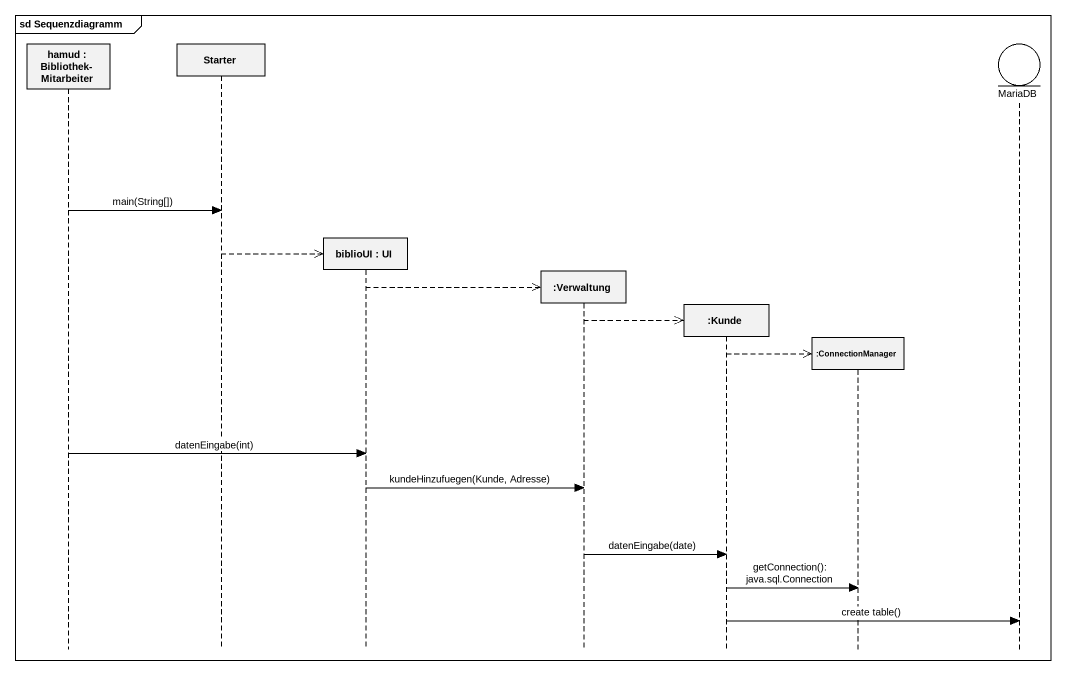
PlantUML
@startuml
mainframe sd Sequenzdiagramm
hide footbox
participant "hamud : Bibliothek-Mitarbeiter" as hamud
participant Starter
participant "biblioUI : UI" as biblioUI
participant ":Verwaltung" as Verwaltung
participant ":Kunde" as Kunde
participant ":ConnectionManager" as ConnectionManager
entity MariaDB

hamud -> Starter : main(String[])
Starter -->> biblioUI **
biblioUI -->> Verwaltung **
Verwaltung -->> Kunde **
Kunde -->> ConnectionManager **
hamud -> biblioUI : datenEingabe(int)
biblioUI -> Verwaltung : kundeHinzufuegen(Kunde, Adresse)
Verwaltung -> Kunde : datenEingabe(date)
Kunde -> ConnectionManager : getConnection(): java.sql.Connection
Kunde -> MariaDB : create table()
@enduml
